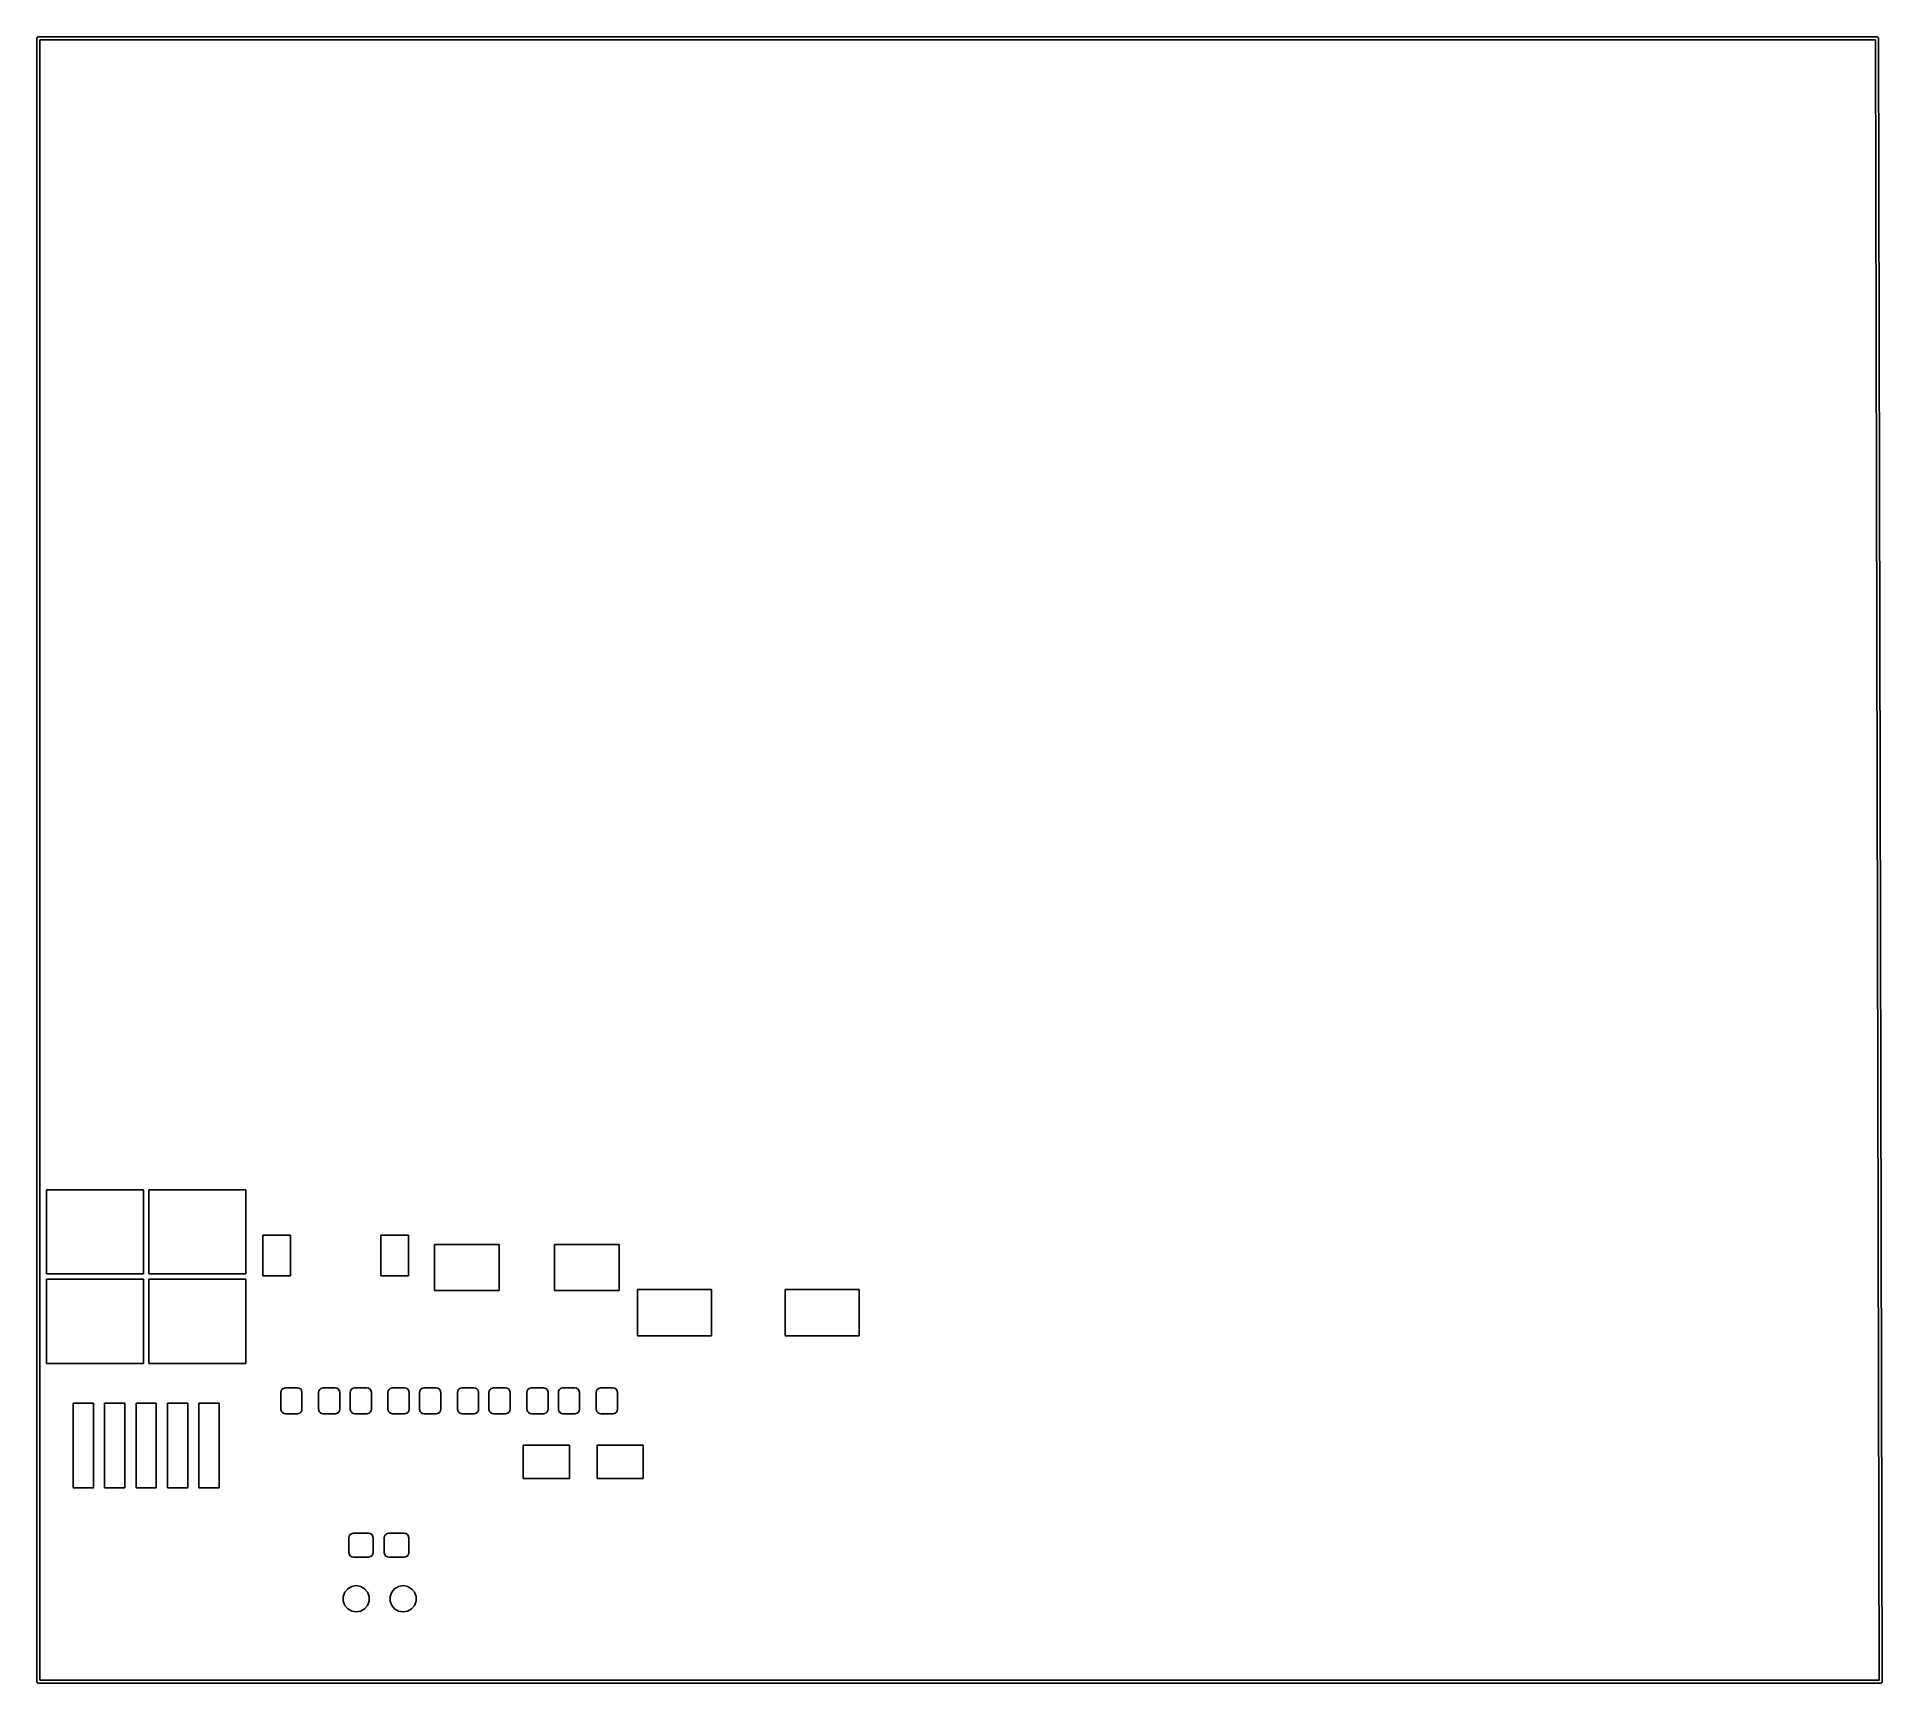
# Model space of a CAD drawing. Extents: x 92.1 to 192.1, y -135.1 to -45.9.
import ezdxf

# ---------------------------------------------------------------- set-up
doc = ezdxf.new("R2010")
doc.units = 0
doc.header["$MEASUREMENT"] = 0
doc.layers.add('BLACK', color=7, linetype='CONTINUOUS')

msp = doc.modelspace()

# ---------------------------------------------------------------- linework, layer by layer
at = {"layer": 'BLACK', "linetype": 'CONTINUOUS'}
for p, q in [((92.1273, -45.9805), (92.1284, -45.974)), ((92.1284, -45.974), (92.1318, -45.9682)), ((92.1318, -45.9682), (92.134, -45.9619)), ((92.134, -45.9619), (92.1383, -45.9568)), ((92.1383, -45.9568), (92.1417, -45.951)), ((92.1417, -45.951), (92.1468, -45.9468)), ((92.1468, -45.9468), (92.151, -45.9417)), ((92.151, -45.9417), (92.1568, -45.9383)), ((92.1568, -45.9383), (92.1619, -45.934)), ((92.1619, -45.934), (92.1682, -45.9318)), ((92.1682, -45.9318), (92.174, -45.9284)), ((92.174, -45.9284), (92.1805, -45.9273)), ((92.1805, -45.9273), (92.1868, -45.925)), ((92.1868, -45.925), (92.1934, -45.925)), ((92.1934, -45.925), (92.1934, -45.925)), ((92.1934, -45.925), (191.801, -45.925)), ((191.801, -45.925), (191.813, -45.925)), ((191.813, -45.925), (191.819, -45.9273)), ((191.819, -45.9273), (191.826, -45.9284)), ((191.826, -45.9284), (191.832, -45.9317)), ((191.832, -45.9317), (191.838, -45.934)), ((191.838, -45.934), (191.843, -45.9383)), ((191.843, -45.9383), (191.849, -45.9417)), ((191.849, -45.9417), (191.853, -45.9467)), ((191.853, -45.9467), (191.858, -45.9509)), ((191.858, -45.9509), (191.862, -45.9567)), ((191.862, -45.9567), (191.866, -45.9619)), ((191.866, -45.9619), (191.868, -45.9681)), ((191.868, -45.9681), (191.872, -45.9738)), ((191.872, -45.9738), (191.873, -45.9804)), ((92.125, -45.9868), (92.1273, -45.9805)), ((92.125, -45.9934), (92.125, -45.9868)), ((92.125, -135.007), (92.125, -45.9934)), ((191.725, -46.075), (92.275, -46.075)), ((92.275, -46.075), (92.275, -134.925)), ((191.925, -134.925), (191.725, -46.075)), ((191.873, -45.9804), (191.875, -45.9868)), ((191.875, -45.9868), (191.875, -45.9995)), ((191.875, -45.9995), (192.075, -134.987)), ((92.644, -112.909), (92.644, -108.359)), ((92.644, -108.359), (97.894, -108.359)), ((97.894, -108.359), (97.894, -112.909)), ((98.194, -112.909), (98.194, -108.359)), ((98.194, -108.359), (103.444, -108.359)), ((103.444, -108.359), (103.444, -112.909)), ((104.356, -113.012), (104.356, -110.812)), ((104.356, -110.812), (105.856, -110.812)), ((105.856, -110.812), (105.856, -113.012)), ((110.756, -113.012), (110.756, -110.812)), ((110.756, -110.812), (112.256, -110.812)), ((112.256, -110.812), (112.256, -113.012)), ((113.669, -113.823), (113.669, -111.323)), ((113.669, -111.323), (117.169, -111.323)), ((117.169, -111.323), (117.169, -113.823)), ((120.169, -113.823), (120.169, -111.323)), ((120.169, -111.323), (123.669, -111.323)), ((123.669, -111.323), (123.669, -113.823)), ((97.894, -112.909), (92.644, -112.909)), ((103.444, -112.909), (98.194, -112.909)), ((92.644, -117.759), (92.644, -113.209)), ((92.644, -113.209), (97.894, -113.209)), ((97.894, -113.209), (97.894, -117.759)), ((98.194, -117.759), (98.194, -113.209)), ((98.194, -113.209), (103.444, -113.209)), ((103.444, -113.209), (103.444, -117.759)), ((105.856, -113.012), (104.356, -113.012)), ((112.256, -113.012), (110.756, -113.012)), ((117.169, -113.823), (113.669, -113.823)), ((123.669, -113.823), (120.169, -113.823)), ((124.658, -116.261), (124.658, -113.761)), ((124.658, -113.761), (128.658, -113.761)), ((128.658, -113.761), (128.658, -116.261)), ((132.658, -116.261), (132.658, -113.761)), ((132.658, -113.761), (136.658, -113.761)), ((136.658, -113.761), (136.658, -116.261)), ((128.658, -116.261), (124.658, -116.261)), ((136.658, -116.261), (132.658, -116.261)), ((97.894, -117.759), (92.644, -117.759)), ((103.444, -117.759), (98.194, -117.759)), ((94.094, -124.509), (94.094, -119.909)), ((94.094, -119.909), (95.194, -119.909)), ((95.194, -119.909), (95.194, -124.509)), ((95.794, -124.509), (95.794, -119.909)), ((95.794, -119.909), (96.894, -119.909)), ((96.894, -119.909), (96.894, -124.509)), ((97.494, -124.509), (97.494, -119.909)), ((97.494, -119.909), (98.594, -119.909)), ((98.594, -119.909), (98.594, -124.509)), ((99.194, -124.509), (99.194, -119.909)), ((99.194, -119.909), (100.294, -119.909)), ((100.294, -119.909), (100.294, -124.509)), ((100.894, -124.509), (100.894, -119.909)), ((100.894, -119.909), (101.994, -119.909)), ((101.994, -119.909), (101.994, -124.509)), ((105.334, -119.336), (105.349, -119.251)), ((105.334, -120.236), (105.334, -119.336)), ((105.349, -119.251), (105.392, -119.176)), ((105.392, -119.176), (105.459, -119.12)), ((105.459, -119.12), (105.584, -119.086)), ((105.584, -119.086), (106.234, -119.086)), ((106.234, -119.086), (106.32, -119.101)), ((106.32, -119.101), (106.395, -119.145)), ((106.395, -119.145), (106.451, -119.211)), ((106.451, -119.211), (106.484, -119.336)), ((106.484, -119.336), (106.484, -120.236)), ((107.384, -119.336), (107.399, -119.251)), ((107.384, -120.236), (107.384, -119.336)), ((107.399, -119.251), (107.442, -119.176)), ((107.442, -119.176), (107.509, -119.12)), ((107.509, -119.12), (107.634, -119.086)), ((107.634, -119.086), (108.284, -119.086)), ((108.284, -119.086), (108.37, -119.101)), ((108.37, -119.101), (108.445, -119.145)), ((108.445, -119.145), (108.501, -119.211)), ((108.501, -119.211), (108.534, -119.336)), ((108.534, -119.336), (108.534, -120.236)), ((109.093, -119.336), (109.108, -119.251)), ((109.093, -120.236), (109.093, -119.336)), ((109.108, -119.251), (109.152, -119.176)), ((109.152, -119.176), (109.218, -119.12)), ((109.218, -119.12), (109.343, -119.086)), ((109.343, -119.086), (109.993, -119.086)), ((109.993, -119.086), (110.079, -119.101)), ((110.079, -119.101), (110.154, -119.145)), ((110.154, -119.145), (110.21, -119.211)), ((110.21, -119.211), (110.243, -119.336)), ((110.243, -119.336), (110.243, -120.236)), ((111.143, -119.336), (111.158, -119.251)), ((111.143, -120.236), (111.143, -119.336)), ((111.158, -119.251), (111.202, -119.176)), ((111.202, -119.176), (111.268, -119.12)), ((111.268, -119.12), (111.393, -119.086)), ((111.393, -119.086), (112.043, -119.086)), ((112.043, -119.086), (112.129, -119.101)), ((112.129, -119.101), (112.204, -119.145)), ((112.204, -119.145), (112.26, -119.211)), ((112.26, -119.211), (112.293, -119.336)), ((112.293, -119.336), (112.293, -120.236)), ((112.852, -119.336), (112.867, -119.251)), ((112.852, -120.236), (112.852, -119.336)), ((112.867, -119.251), (112.911, -119.176)), ((112.911, -119.176), (112.977, -119.12)), ((112.977, -119.12), (113.102, -119.086)), ((113.102, -119.086), (113.752, -119.086)), ((113.752, -119.086), (113.838, -119.101)), ((113.838, -119.101), (113.913, -119.145)), ((113.913, -119.145), (113.969, -119.211)), ((113.969, -119.211), (114.002, -119.336)), ((114.002, -119.336), (114.002, -120.236)), ((114.902, -119.336), (114.917, -119.251)), ((114.902, -120.236), (114.902, -119.336)), ((114.917, -119.251), (114.961, -119.176)), ((114.961, -119.176), (115.027, -119.12)), ((115.027, -119.12), (115.152, -119.086)), ((115.152, -119.086), (115.802, -119.086)), ((115.802, -119.086), (115.888, -119.101)), ((115.888, -119.101), (115.963, -119.145)), ((115.963, -119.145), (116.019, -119.211)), ((116.019, -119.211), (116.052, -119.336)), ((116.052, -119.336), (116.052, -120.236)), ((116.612, -119.336), (116.627, -119.251)), ((116.612, -120.236), (116.612, -119.336)), ((116.627, -119.251), (116.67, -119.176)), ((116.67, -119.176), (116.737, -119.12)), ((116.737, -119.12), (116.862, -119.086)), ((116.862, -119.086), (117.512, -119.086)), ((117.512, -119.086), (117.597, -119.101)), ((117.597, -119.101), (117.672, -119.145)), ((117.672, -119.145), (117.728, -119.211)), ((117.728, -119.211), (117.762, -119.336)), ((117.762, -119.336), (117.762, -120.236)), ((118.662, -119.336), (118.677, -119.251)), ((118.662, -120.236), (118.662, -119.336)), ((118.677, -119.251), (118.72, -119.176)), ((118.72, -119.176), (118.787, -119.12)), ((118.787, -119.12), (118.912, -119.086)), ((118.912, -119.086), (119.562, -119.086)), ((119.562, -119.086), (119.647, -119.101)), ((119.647, -119.101), (119.722, -119.145)), ((119.722, -119.145), (119.778, -119.211)), ((119.778, -119.211), (119.812, -119.336)), ((119.812, -119.336), (119.812, -120.236)), ((120.371, -119.336), (120.386, -119.251)), ((120.371, -120.236), (120.371, -119.336)), ((120.386, -119.251), (120.429, -119.176)), ((120.429, -119.176), (120.496, -119.12)), ((120.496, -119.12), (120.621, -119.086)), ((120.621, -119.086), (121.271, -119.086)), ((121.271, -119.086), (121.356, -119.101)), ((121.356, -119.101), (121.431, -119.145)), ((121.431, -119.145), (121.487, -119.211)), ((121.487, -119.211), (121.521, -119.336)), ((121.521, -119.336), (121.521, -120.236)), ((122.421, -119.336), (122.436, -119.251)), ((122.421, -120.236), (122.421, -119.336)), ((122.436, -119.251), (122.479, -119.176)), ((122.479, -119.176), (122.546, -119.12)), ((122.546, -119.12), (122.671, -119.086)), ((122.671, -119.086), (123.321, -119.086)), ((123.321, -119.086), (123.406, -119.101)), ((123.406, -119.101), (123.481, -119.145)), ((123.481, -119.145), (123.537, -119.211)), ((123.537, -119.211), (123.571, -119.336)), ((123.571, -119.336), (123.571, -120.236)), ((105.367, -120.361), (105.334, -120.236)), ((105.423, -120.428), (105.367, -120.361)), ((105.498, -120.471), (105.423, -120.428)), ((105.584, -120.486), (105.498, -120.471)), ((106.234, -120.486), (105.584, -120.486)), ((106.359, -120.453), (106.234, -120.486)), ((106.426, -120.397), (106.359, -120.453)), ((106.469, -120.322), (106.426, -120.397)), ((106.484, -120.236), (106.469, -120.322)), ((107.417, -120.361), (107.384, -120.236)), ((107.473, -120.428), (107.417, -120.361)), ((107.548, -120.471), (107.473, -120.428)), ((107.634, -120.486), (107.548, -120.471)), ((108.284, -120.486), (107.634, -120.486)), ((108.409, -120.453), (108.284, -120.486)), ((108.476, -120.397), (108.409, -120.453)), ((108.519, -120.322), (108.476, -120.397)), ((108.534, -120.236), (108.519, -120.322)), ((109.127, -120.361), (109.093, -120.236)), ((109.183, -120.428), (109.127, -120.361)), ((109.258, -120.471), (109.183, -120.428)), ((109.343, -120.486), (109.258, -120.471)), ((109.993, -120.486), (109.343, -120.486)), ((110.118, -120.453), (109.993, -120.486)), ((110.185, -120.397), (110.118, -120.453)), ((110.228, -120.322), (110.185, -120.397)), ((110.243, -120.236), (110.228, -120.322)), ((111.177, -120.361), (111.143, -120.236)), ((111.233, -120.428), (111.177, -120.361)), ((111.308, -120.471), (111.233, -120.428)), ((111.393, -120.486), (111.308, -120.471)), ((112.043, -120.486), (111.393, -120.486)), ((112.168, -120.453), (112.043, -120.486)), ((112.235, -120.397), (112.168, -120.453)), ((112.278, -120.322), (112.235, -120.397)), ((112.293, -120.236), (112.278, -120.322)), ((112.886, -120.361), (112.852, -120.236)), ((112.942, -120.428), (112.886, -120.361)), ((113.017, -120.471), (112.942, -120.428)), ((113.102, -120.486), (113.017, -120.471)), ((113.752, -120.486), (113.102, -120.486)), ((113.877, -120.453), (113.752, -120.486)), ((113.944, -120.397), (113.877, -120.453)), ((113.987, -120.322), (113.944, -120.397)), ((114.002, -120.236), (113.987, -120.322)), ((114.936, -120.361), (114.902, -120.236)), ((114.992, -120.428), (114.936, -120.361)), ((115.067, -120.471), (114.992, -120.428)), ((115.152, -120.486), (115.067, -120.471)), ((115.802, -120.486), (115.152, -120.486)), ((115.927, -120.453), (115.802, -120.486)), ((115.994, -120.397), (115.927, -120.453)), ((116.037, -120.322), (115.994, -120.397)), ((116.052, -120.236), (116.037, -120.322)), ((116.645, -120.361), (116.612, -120.236)), ((116.701, -120.428), (116.645, -120.361)), ((116.776, -120.471), (116.701, -120.428)), ((116.862, -120.486), (116.776, -120.471)), ((117.512, -120.486), (116.862, -120.486)), ((117.637, -120.453), (117.512, -120.486)), ((117.703, -120.397), (117.637, -120.453)), ((117.747, -120.322), (117.703, -120.397)), ((117.762, -120.236), (117.747, -120.322)), ((118.695, -120.361), (118.662, -120.236)), ((118.751, -120.428), (118.695, -120.361)), ((118.826, -120.471), (118.751, -120.428)), ((118.912, -120.486), (118.826, -120.471)), ((119.562, -120.486), (118.912, -120.486)), ((119.687, -120.453), (119.562, -120.486)), ((119.753, -120.397), (119.687, -120.453)), ((119.797, -120.322), (119.753, -120.397)), ((119.812, -120.236), (119.797, -120.322)), ((120.404, -120.361), (120.371, -120.236)), ((120.46, -120.428), (120.404, -120.361)), ((120.535, -120.471), (120.46, -120.428)), ((120.621, -120.486), (120.535, -120.471)), ((121.271, -120.486), (120.621, -120.486)), ((121.396, -120.453), (121.271, -120.486)), ((121.462, -120.397), (121.396, -120.453)), ((121.506, -120.322), (121.462, -120.397)), ((121.521, -120.236), (121.506, -120.322)), ((122.454, -120.361), (122.421, -120.236)), ((122.51, -120.428), (122.454, -120.361)), ((122.585, -120.471), (122.51, -120.428)), ((122.671, -120.486), (122.585, -120.471)), ((123.321, -120.486), (122.671, -120.486)), ((123.446, -120.453), (123.321, -120.486)), ((123.512, -120.397), (123.446, -120.453)), ((123.556, -120.322), (123.512, -120.397)), ((123.571, -120.236), (123.556, -120.322)), ((118.467, -123.988), (118.467, -122.188)), ((118.467, -122.188), (120.967, -122.188)), ((120.967, -122.188), (120.967, -123.988)), ((122.467, -123.988), (122.467, -122.188)), ((122.467, -122.188), (124.967, -122.188)), ((124.967, -122.188), (124.967, -123.988)), ((95.194, -124.509), (94.094, -124.509)), ((96.894, -124.509), (95.794, -124.509)), ((98.594, -124.509), (97.494, -124.509)), ((100.294, -124.509), (99.194, -124.509)), ((101.994, -124.509), (100.894, -124.509)), ((120.967, -123.988), (118.467, -123.988)), ((124.967, -123.988), (122.467, -123.988)), ((109.017, -127.21), (109.032, -127.124)), ((109.017, -128.01), (109.017, -127.21)), ((109.032, -127.124), (109.076, -127.049)), ((109.076, -127.049), (109.142, -126.993)), ((109.142, -126.993), (109.267, -126.96)), ((109.267, -126.96), (110.092, -126.96)), ((110.092, -126.96), (110.178, -126.975)), ((110.178, -126.975), (110.253, -127.018)), ((110.253, -127.018), (110.309, -127.085)), ((110.309, -127.085), (110.342, -127.21)), ((110.342, -127.21), (110.342, -128.01)), ((110.942, -127.21), (110.957, -127.124)), ((110.942, -128.01), (110.942, -127.21)), ((110.957, -127.124), (111.001, -127.049)), ((111.001, -127.049), (111.067, -126.993)), ((111.067, -126.993), (111.192, -126.96)), ((111.192, -126.96), (112.017, -126.96)), ((112.017, -126.96), (112.103, -126.975)), ((112.103, -126.975), (112.178, -127.018)), ((112.178, -127.018), (112.234, -127.085)), ((112.234, -127.085), (112.267, -127.21)), ((112.267, -127.21), (112.267, -128.01)), ((109.051, -128.135), (109.017, -128.01)), ((109.107, -128.201), (109.051, -128.135)), ((109.182, -128.245), (109.107, -128.201)), ((109.267, -128.26), (109.182, -128.245)), ((110.092, -128.26), (109.267, -128.26)), ((110.217, -128.226), (110.092, -128.26)), ((110.284, -128.17), (110.217, -128.226)), ((110.327, -128.095), (110.284, -128.17)), ((110.342, -128.01), (110.327, -128.095)), ((110.976, -128.135), (110.942, -128.01)), ((111.032, -128.201), (110.976, -128.135)), ((111.107, -128.245), (111.032, -128.201)), ((111.192, -128.26), (111.107, -128.245)), ((112.017, -128.26), (111.192, -128.26)), ((112.142, -128.226), (112.017, -128.26)), ((112.209, -128.17), (112.142, -128.226)), ((112.252, -128.095), (112.209, -128.17)), ((112.267, -128.01), (112.252, -128.095)), ((108.963, -129.965), (109.177, -129.842)), ((109.177, -129.842), (109.42, -129.799)), ((109.42, -129.799), (109.663, -129.842)), ((109.663, -129.842), (109.877, -129.965)), ((111.503, -129.965), (111.717, -129.842)), ((111.717, -129.842), (111.96, -129.799)), ((111.96, -129.799), (112.203, -129.842)), ((112.203, -129.842), (112.417, -129.965)), ((108.72, -130.387), (108.804, -130.155)), ((108.72, -130.633), (108.72, -130.387)), ((108.804, -130.865), (108.72, -130.633)), ((108.804, -130.155), (108.963, -129.965)), ((108.963, -131.055), (108.804, -130.865)), ((109.877, -129.965), (110.036, -130.155)), ((110.036, -130.865), (109.877, -131.055)), ((110.036, -130.155), (110.12, -130.387)), ((110.12, -130.633), (110.036, -130.865)), ((110.12, -130.387), (110.12, -130.633)), ((111.26, -130.387), (111.344, -130.155)), ((111.26, -130.633), (111.26, -130.387)), ((111.344, -130.865), (111.26, -130.633)), ((111.344, -130.155), (111.503, -129.965)), ((111.503, -131.055), (111.344, -130.865)), ((112.417, -129.965), (112.576, -130.155)), ((112.576, -130.865), (112.417, -131.055)), ((112.576, -130.155), (112.66, -130.387)), ((112.66, -130.633), (112.576, -130.865)), ((112.66, -130.387), (112.66, -130.633)), ((109.177, -131.178), (108.963, -131.055)), ((109.42, -131.221), (109.177, -131.178)), ((109.663, -131.178), (109.42, -131.221)), ((109.877, -131.055), (109.663, -131.178)), ((111.717, -131.178), (111.503, -131.055)), ((111.96, -131.221), (111.717, -131.178)), ((112.203, -131.178), (111.96, -131.221)), ((112.417, -131.055), (112.203, -131.178)), ((92.275, -134.925), (191.925, -134.925)), ((92.125, -135.013), (92.125, -135.007)), ((92.125, -135.007), (92.125, -135.007)), ((92.1273, -135.019), (92.125, -135.013)), ((92.1284, -135.026), (92.1273, -135.019)), ((92.1318, -135.032), (92.1284, -135.026)), ((92.134, -135.038), (92.1318, -135.032)), ((92.1383, -135.043), (92.134, -135.038)), ((92.1417, -135.049), (92.1383, -135.043)), ((92.1468, -135.053), (92.1417, -135.049)), ((92.151, -135.058), (92.1468, -135.053)), ((92.1568, -135.062), (92.151, -135.058)), ((92.1619, -135.066), (92.1568, -135.062)), ((92.1682, -135.068), (92.1619, -135.066)), ((92.174, -135.072), (92.1682, -135.068)), ((92.1805, -135.073), (92.174, -135.072)), ((92.1868, -135.075), (92.1805, -135.073)), ((92.1934, -135.075), (92.1868, -135.075)), ((191.987, -135.075), (92.1934, -135.075)), ((92.1934, -135.075), (92.1934, -135.075)), ((191.999, -135.075), (191.987, -135.075)), ((191.987, -135.075), (191.987, -135.075)), ((192.007, -135.075), (191.999, -135.075)), ((192.013, -135.075), (192.007, -135.075)), ((192.007, -135.075), (192.007, -135.075)), ((192.02, -135.073), (192.013, -135.075)), ((192.026, -135.072), (192.02, -135.073)), ((192.032, -135.068), (192.026, -135.072)), ((192.038, -135.066), (192.032, -135.068)), ((192.043, -135.062), (192.038, -135.066)), ((192.049, -135.058), (192.043, -135.062)), ((192.053, -135.053), (192.049, -135.058)), ((192.058, -135.049), (192.053, -135.053)), ((192.062, -135.043), (192.058, -135.049)), ((192.066, -135.038), (192.062, -135.043)), ((192.068, -135.032), (192.066, -135.038)), ((192.072, -135.026), (192.068, -135.032)), ((192.073, -135.019), (192.072, -135.026)), ((192.075, -135.013), (192.073, -135.019)), ((192.075, -134.987), (192.075, -134.987)), ((192.075, -134.987), (192.075, -135)), ((192.075, -135), (192.075, -135.006)), ((192.075, -135.006), (192.075, -135.006)), ((192.075, -135.006), (192.075, -135.013))]:
    msp.add_line(p, q, dxfattribs=at)

doc.saveas('drawing.dxf')
